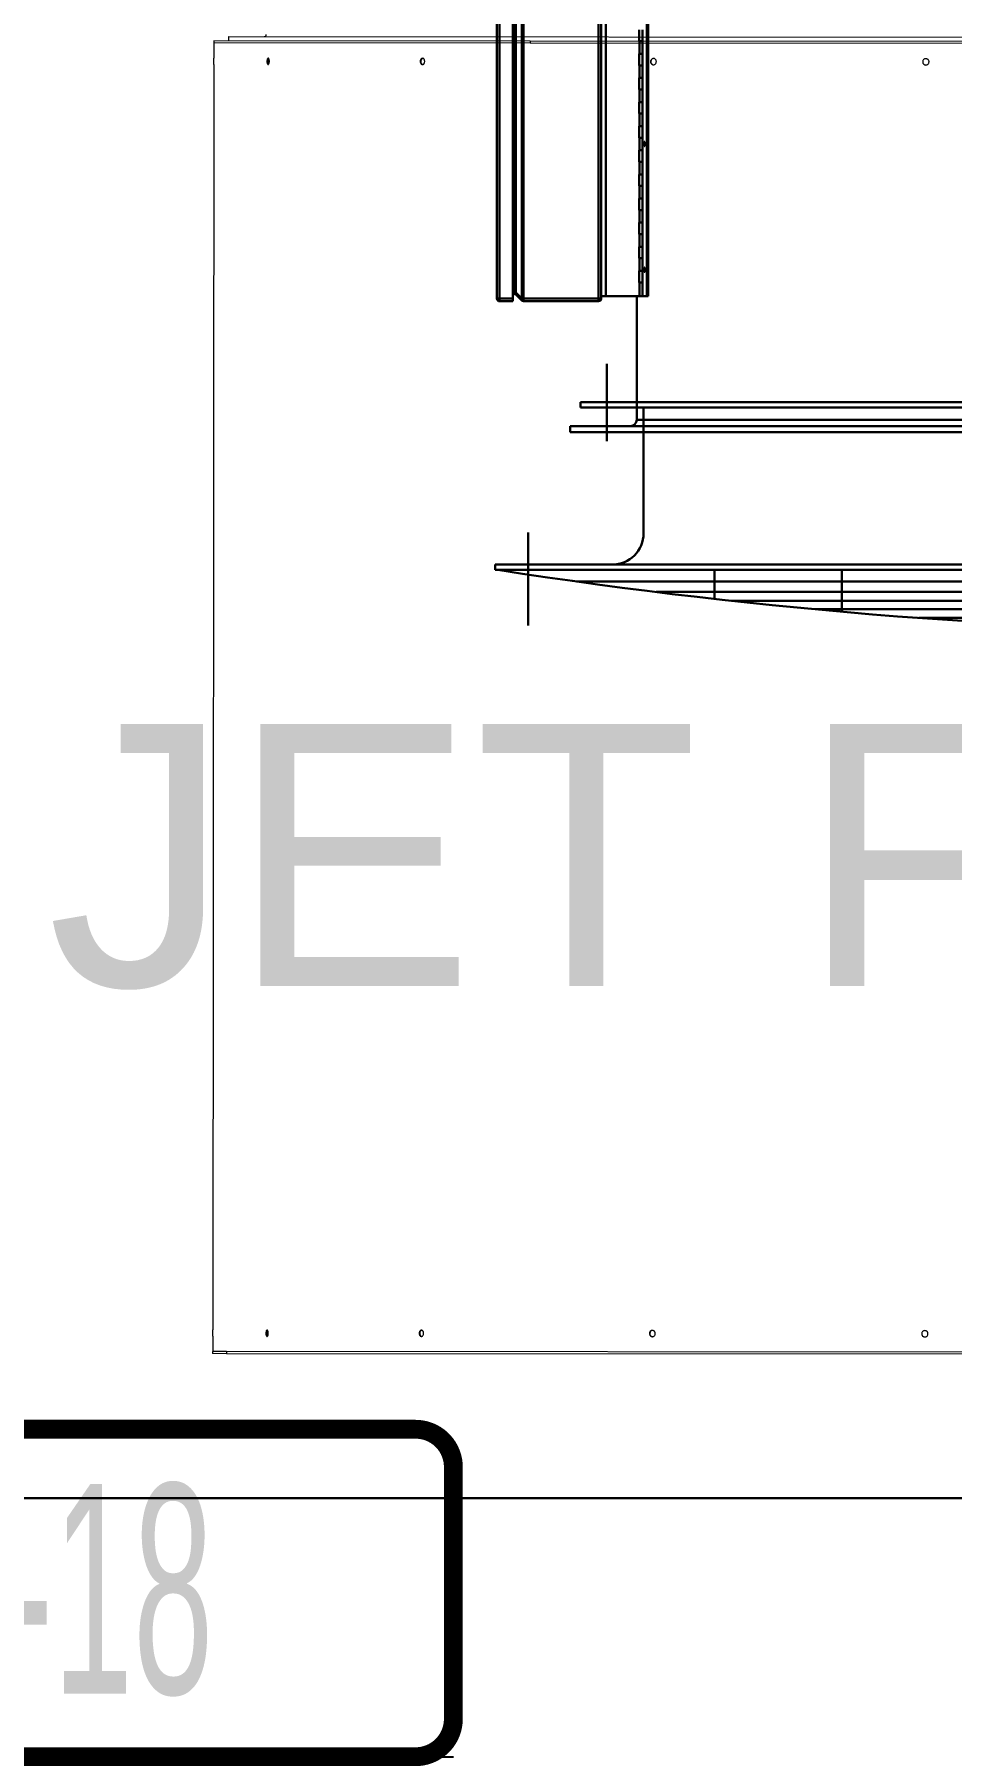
# Model space of a CAD drawing. Header units: millimetres. Extents: x -379292 to 1221486, y 92049 to 447512.
# Drawn here: x -155627 to -154753, y 209628 to 211272 of the extents above; entities that cross this region are included whole.
import ezdxf
from ezdxf.enums import TextEntityAlignment as Align

# ---------------------------------------------------------------- set-up
doc = ezdxf.new("R2010")
doc.units = ezdxf.units.MM
for name, color, linetype in [('-M-MAHAL-DEBILER', 7, 'Continuous'), ('-M-MAHAL-ETIKET-NOT', 7, 'Continuous'), ('-M-MAHAL-ETIKET-NOTM', 7, 'Continuous'), ('-M-MAHAL-ETK-', 7, 'Continuous'), ('-M-MAHAL-HAVA-DEGISIM', 7, 'Continuous'), ('-M-MAHAL-NO', 7, 'Continuous'), ('-M-MAHAL-NOM', 7, 'Continuous'), ('05_MATERIAL TEXT', 112, 'Continuous'), ('05_ROOM M2', 161, 'Continuous'), ('05_ROOM NAME', 153, 'Continuous'), ('05_ROOM NUMBER', 152, 'Continuous')]:
    doc.layers.add(name, color=color, linetype=linetype)
for name, color, linetype, lineweight in [('-M-YNGN-ZON4', 3, 'SP', 30), ('_Systemair Ventilation Equipments', 7, 'Continuous', 30), ('Aironn-DEF', 7, 'Continuous', 0)]:
    doc.layers.add(name, color=color, linetype=linetype, lineweight=lineweight)
doc.styles.add('-M-ISSO-TEXT-TTF', font='ARIALN.TTF')
doc.styles.add('-M-MHLETK-NOT', font='romans.shx', dxfattribs={"width": 0.7})
doc.styles.add('-M-MHLETK-TEXT', font='ARIALN.TTF', dxfattribs={"width": 0.7})
doc.styles.add('CIZGI', font='tahoma.ttf', dxfattribs={"width": 0.8, "oblique": 20})
doc.styles.add('DIM', font='arial.ttf')
doc.styles.add('YAZI-2', font='arial.ttf', dxfattribs={"height": 2})
doc.styles.add('YAZI-3', font='arial.ttf', dxfattribs={"height": 3})
doc.linetypes.add('SP', pattern='A,2,-0.1,["SP",CIZGI,S=0.14,R=0.2,X=0,Y=-0.07],-0.255', length=2.355)

# ---------------------------------------------------------------- blocks, each defined once
blk = doc.blocks.new('AXC 1250')
at = {"layer": '_Systemair Ventilation Equipments', "color": 8, "linetype": 'Continuous'}
for p, q in [((12474.24, 3756.46), (12504.24, 3756.46)), ((12474.49, 3756.71), (12503.99, 3756.71)), ((12503.99, 3755.21), (12503.99, 3756.71)), ((12504.24, 3755.21), (12504.24, 3756.46)), ((12504.24, 3754.17), (12474.24, 3754.17)), ((12503.99, 3755.21), (12474.49, 3755.21)), ((12503.98, 3754.35), (12474.49, 3754.35)), ((12475.19, 3755.08), (12503.28, 3755.08)), ((12475.19, 3754.9), (12503.28, 3754.9)), ((12503.28, 3754.9), (12503.28, 3755.21)), ((12503.28, 3755.08), (12503.29, 3755.08)), ((12503.28, 3754.9), (12503.3, 3754.9)), ((12503.29, 3755.08), (12503.3, 3755.08)), ((12503.3, 3755.08), (12503.31, 3755.08)), ((12503.3, 3754.9), (12503.32, 3754.9)), ((12503.31, 3755.08), (12503.32, 3755.08)), ((12503.32, 3755.08), (12503.34, 3755.09)), ((12503.32, 3754.9), (12503.35, 3754.9)), ((12503.34, 3755.09), (12503.35, 3755.09)), ((12503.35, 3755.09), (12503.36, 3755.1)), ((12503.35, 3755.07), (12503.35, 3755.09)), ((12503.36, 3755.04), (12503.35, 3755.07)), ((12503.35, 3754.9), (12503.37, 3754.9)), ((12503.36, 3755.1), (12503.38, 3755.11)), ((12503.37, 3755.02), (12503.36, 3755.04)), ((12503.38, 3755), (12503.37, 3755.02)), ((12503.37, 3754.9), (12503.39, 3754.91)), ((12503.38, 3755.11), (12503.4, 3755.12)), ((12503.39, 3754.97), (12503.38, 3755)), ((12503.39, 3754.95), (12503.39, 3754.97)), ((12503.4, 3754.93), (12503.39, 3754.95)), ((12503.39, 3754.91), (12503.41, 3754.91)), ((12503.4, 3755.12), (12503.41, 3755.12)), ((12503.41, 3754.91), (12503.4, 3754.93)), ((12503.41, 3755.12), (12503.42, 3755.12)), ((12503.43, 3754.92), (12503.41, 3754.91)), ((12503.41, 3754.91), (12503.98, 3754.35)), ((12503.42, 3755.12), (12503.44, 3755.13)), ((12503.45, 3754.92), (12503.43, 3754.92)), ((12503.44, 3755.13), (12503.45, 3755.13)), ((12503.45, 3755.13), (12503.46, 3755.13)), ((12503.47, 3754.92), (12503.45, 3754.92)), ((12503.46, 3755.13), (12503.47, 3755.13)), ((12503.47, 3755.13), (12503.48, 3755.13)), ((12503.48, 3754.92), (12503.47, 3754.92)), ((12503.48, 3755.13), (12503.49, 3755.12)), ((12503.5, 3754.92), (12503.48, 3754.92)), ((12503.49, 3755.12), (12503.5, 3755.12)), ((12503.5, 3755.12), (12503.51, 3755.12)), ((12503.51, 3754.92), (12503.5, 3754.92)), ((12503.51, 3755.12), (12503.52, 3755.11)), ((12503.53, 3754.92), (12503.51, 3754.92)), ((12503.52, 3755.11), (12503.52, 3755.1)), ((12503.52, 3755.1), (12503.53, 3755.09)), ((12503.53, 3755.09), (12503.54, 3755.08)), ((12503.53, 3755.07), (12503.53, 3755.09)), ((12503.53, 3755.04), (12503.53, 3755.07)), ((12503.53, 3755.02), (12503.53, 3755.04)), ((12503.54, 3755), (12503.53, 3755.02)), ((12503.54, 3754.92), (12503.53, 3754.92)), ((12503.54, 3755.21), (12503.54, 3755.08)), ((12503.55, 3754.97), (12503.54, 3755)), ((12503.55, 3754.92), (12503.54, 3754.92)), ((12503.56, 3754.95), (12503.55, 3754.97)), ((12503.56, 3754.92), (12503.55, 3754.92)), ((12503.58, 3754.93), (12503.56, 3754.95)), ((12503.57, 3754.92), (12503.56, 3754.92)), ((12503.58, 3754.92), (12503.57, 3754.92)), ((12503.57, 3754.92), (12503.57, 3754.92)), ((12503.59, 3754.91), (12503.58, 3754.93)), ((12503.59, 3754.92), (12503.58, 3754.92)), ((12503.59, 3754.91), (12503.59, 3754.92)), ((12503.59, 3754.92), (12503.59, 3754.92)), ((12503.59, 3754.91), (12504.16, 3754.35)), ((12503.98, 3746.77), (12503.98, 3754.35)), ((12503.98, 3754.35), (12504, 3754.35)), ((12503.99, 3755.21), (12504.24, 3755.21)), ((12504, 3754.35), (12504.02, 3754.36)), ((12504.02, 3754.36), (12504.04, 3754.37)), ((12504.04, 3754.37), (12504.05, 3754.37)), ((12504.05, 3754.37), (12504.07, 3754.37)), ((12504.07, 3754.37), (12504.09, 3754.37)), ((12504.09, 3754.37), (12504.1, 3754.37)), ((12504.1, 3754.37), (12504.11, 3754.37)), ((12504.11, 3754.37), (12504.13, 3754.37)), ((12504.13, 3754.37), (12504.14, 3754.36)), ((12504.14, 3754.36), (12504.15, 3754.35)), ((12504.15, 3754.35), (12504.16, 3754.35)), ((12504.24, 3754.17), (12504.24, 3747.02)), ((12516.14, 3610.73), (12516.14, 3749.73)), ((12516.74, 3749.73), (12516.14, 3749.73)), ((12516.74, 3749.73), (12516.74, 3610.73)), ((12474.24, 3747.02), (12504.24, 3747.02)), ((12503.98, 3746.77), (12474.49, 3746.77)), ((12503.74, 3746.32), (12474.74, 3746.32)), ((12503.74, 3742.42), (12503.74, 3746.77)), ((12503.74, 3742.42), (12474.74, 3742.42)), ((12503.74, 3742.28), (12474.74, 3742.28)), ((12478.34, 3743.16), (12479.44, 3743.16)), ((12479.44, 3742.83), (12478.34, 3742.83)), ((12479.44, 3742.83), (12479.44, 3743.16)), ((12479.44, 3743.13), (12480.64, 3743.13)), ((12479.44, 3742.84), (12480.64, 3742.84)), ((12480.64, 3742.83), (12480.64, 3743.16)), ((12480.64, 3743.16), (12481.74, 3743.16)), ((12481.74, 3742.83), (12480.64, 3742.83)), ((12481.74, 3742.83), (12481.74, 3743.16)), ((12481.74, 3743.13), (12482.94, 3743.13)), ((12481.74, 3742.84), (12482.94, 3742.84)), ((12482.94, 3742.83), (12482.94, 3743.16)), ((12482.94, 3743.16), (12484.04, 3743.16)), ((12484.04, 3742.83), (12482.94, 3742.83)), ((12484.04, 3742.83), (12484.04, 3743.16)), ((12484.04, 3743.13), (12485.24, 3743.13)), ((12484.04, 3742.84), (12485.24, 3742.84)), ((12485.24, 3742.83), (12485.24, 3743.16)), ((12485.24, 3743.16), (12486.34, 3743.16)), ((12486.34, 3742.83), (12485.24, 3742.83)), ((12486.34, 3742.83), (12486.34, 3743.16)), ((12486.34, 3743.13), (12487.54, 3743.13)), ((12486.34, 3742.84), (12487.54, 3742.84)), ((12487.54, 3742.83), (12487.54, 3743.16)), ((12487.54, 3743.16), (12488.64, 3743.16)), ((12488.64, 3742.83), (12487.54, 3742.83)), ((12488.64, 3742.83), (12488.64, 3743.16)), ((12488.64, 3743.13), (12489.84, 3743.13)), ((12488.64, 3742.84), (12489.84, 3742.84)), ((12489.03, 3742.65), (12489.03, 3742.66)), ((12489.03, 3742.66), (12489.04, 3742.66)), ((12489.03, 3742.64), (12489.03, 3742.65)), ((12489.03, 3742.65), (12489.03, 3742.65)), ((12489.04, 3742.63), (12489.03, 3742.64)), ((12489.03, 3742.64), (12489.03, 3742.64)), ((12489.04, 3742.66), (12489.04, 3742.67)), ((12489.04, 3742.67), (12489.05, 3742.67)), ((12489.05, 3742.62), (12489.04, 3742.63)), ((12489.04, 3742.63), (12489.04, 3742.63)), ((12489.05, 3742.67), (12489.07, 3742.67)), ((12489.07, 3742.62), (12489.05, 3742.62)), ((12489.07, 3742.67), (12489.08, 3742.68)), ((12489.08, 3742.62), (12489.07, 3742.62)), ((12489.08, 3742.68), (12489.09, 3742.68)), ((12489.09, 3742.61), (12489.08, 3742.62)), ((12489.09, 3742.68), (12489.11, 3742.69)), ((12489.11, 3742.61), (12489.09, 3742.61)), ((12489.11, 3742.69), (12489.13, 3742.69)), ((12489.13, 3742.61), (12489.11, 3742.61)), ((12489.13, 3742.69), (12489.15, 3742.69)), ((12489.15, 3742.6), (12489.13, 3742.61)), ((12489.15, 3742.69), (12489.17, 3742.69)), ((12489.17, 3742.6), (12489.15, 3742.6)), ((12489.17, 3742.69), (12489.19, 3742.69)), ((12489.19, 3742.6), (12489.17, 3742.6)), ((12489.19, 3742.69), (12489.21, 3742.69)), ((12489.21, 3742.6), (12489.19, 3742.6)), ((12489.21, 3742.69), (12489.24, 3742.69)), ((12489.24, 3742.6), (12489.21, 3742.6)), ((12489.24, 3742.69), (12489.26, 3742.69)), ((12489.26, 3742.6), (12489.24, 3742.6)), ((12489.26, 3742.69), (12489.28, 3742.69)), ((12489.28, 3742.6), (12489.26, 3742.6)), ((12489.28, 3742.69), (12489.3, 3742.69)), ((12489.3, 3742.6), (12489.28, 3742.6)), ((12489.3, 3742.69), (12489.32, 3742.69)), ((12489.32, 3742.6), (12489.3, 3742.6)), ((12489.32, 3742.69), (12489.34, 3742.69)), ((12489.34, 3742.61), (12489.32, 3742.6)), ((12489.34, 3742.69), (12489.36, 3742.69)), ((12489.36, 3742.61), (12489.34, 3742.61)), ((12489.36, 3742.69), (12489.38, 3742.68)), ((12489.38, 3742.61), (12489.36, 3742.61)), ((12489.38, 3742.68), (12489.39, 3742.68)), ((12489.39, 3742.62), (12489.38, 3742.61)), ((12489.39, 3742.68), (12489.41, 3742.67)), ((12489.41, 3742.62), (12489.39, 3742.62)), ((12489.41, 3742.67), (12489.42, 3742.67)), ((12489.42, 3742.62), (12489.41, 3742.62)), ((12489.42, 3742.67), (12489.43, 3742.67)), ((12489.43, 3742.63), (12489.42, 3742.62)), ((12489.43, 3742.67), (12489.44, 3742.66)), ((12489.44, 3742.63), (12489.43, 3742.63)), ((12489.44, 3742.66), (12489.44, 3742.66)), ((12489.44, 3742.66), (12489.44, 3742.65)), ((12489.44, 3742.65), (12489.45, 3742.65)), ((12489.45, 3742.65), (12489.44, 3742.64)), ((12489.44, 3742.64), (12489.44, 3742.64)), ((12489.44, 3742.64), (12489.44, 3742.63)), ((12489.84, 3742.83), (12489.84, 3743.16)), ((12489.84, 3743.16), (12490.94, 3743.16)), ((12490.94, 3742.83), (12489.84, 3742.83)), ((12490.94, 3742.83), (12490.94, 3743.16)), ((12490.94, 3743.13), (12492.14, 3743.13)), ((12490.94, 3742.84), (12492.14, 3742.84)), ((12492.14, 3742.83), (12492.14, 3743.16)), ((12492.14, 3743.16), (12493.24, 3743.16)), ((12493.24, 3742.83), (12492.14, 3742.83)), ((12493.24, 3742.83), (12493.24, 3743.16)), ((12493.24, 3743.13), (12494.44, 3743.13)), ((12493.24, 3742.84), (12494.44, 3742.84)), ((12494.44, 3742.83), (12494.44, 3743.16)), ((12494.44, 3743.16), (12495.54, 3743.16)), ((12495.54, 3742.83), (12494.44, 3742.83)), ((12495.54, 3742.83), (12495.54, 3743.16)), ((12495.54, 3743.13), (12496.74, 3743.13)), ((12495.54, 3742.84), (12496.74, 3742.84)), ((12496.74, 3742.83), (12496.74, 3743.16)), ((12496.74, 3743.16), (12497.84, 3743.16)), ((12497.84, 3742.83), (12496.74, 3742.83)), ((12497.84, 3742.83), (12497.84, 3743.16)), ((12497.84, 3743.13), (12499.04, 3743.13)), ((12497.84, 3742.84), (12499.04, 3742.84)), ((12499.04, 3742.83), (12499.04, 3743.16)), ((12499.04, 3743.16), (12500.14, 3743.16)), ((12500.14, 3742.83), (12499.04, 3742.83)), ((12500.14, 3742.83), (12500.14, 3743.16)), ((12500.14, 3743.13), (12501.34, 3743.13)), ((12500.14, 3742.84), (12501.34, 3742.84)), ((12501.03, 3742.65), (12501.03, 3742.66)), ((12501.03, 3742.66), (12501.04, 3742.66)), ((12501.03, 3742.64), (12501.03, 3742.65)), ((12501.03, 3742.65), (12501.03, 3742.65)), ((12501.04, 3742.63), (12501.03, 3742.64)), ((12501.03, 3742.64), (12501.03, 3742.64)), ((12501.04, 3742.66), (12501.04, 3742.67)), ((12501.04, 3742.67), (12501.05, 3742.67)), ((12501.05, 3742.62), (12501.04, 3742.63)), ((12501.04, 3742.63), (12501.04, 3742.63)), ((12501.05, 3742.67), (12501.07, 3742.67)), ((12501.07, 3742.62), (12501.05, 3742.62)), ((12501.07, 3742.67), (12501.08, 3742.68)), ((12501.08, 3742.62), (12501.07, 3742.62)), ((12501.08, 3742.68), (12501.09, 3742.68)), ((12501.09, 3742.61), (12501.08, 3742.62)), ((12501.09, 3742.68), (12501.11, 3742.69)), ((12501.11, 3742.61), (12501.09, 3742.61)), ((12501.11, 3742.69), (12501.13, 3742.69)), ((12501.13, 3742.61), (12501.11, 3742.61)), ((12501.13, 3742.69), (12501.15, 3742.69)), ((12501.15, 3742.6), (12501.13, 3742.61)), ((12501.15, 3742.69), (12501.17, 3742.69)), ((12501.17, 3742.6), (12501.15, 3742.6)), ((12501.17, 3742.69), (12501.19, 3742.69)), ((12501.19, 3742.6), (12501.17, 3742.6)), ((12501.19, 3742.69), (12501.21, 3742.69)), ((12501.21, 3742.6), (12501.19, 3742.6)), ((12501.21, 3742.69), (12501.24, 3742.69)), ((12501.24, 3742.6), (12501.21, 3742.6)), ((12501.24, 3742.69), (12501.26, 3742.69)), ((12501.26, 3742.6), (12501.24, 3742.6)), ((12501.26, 3742.69), (12501.28, 3742.69)), ((12501.28, 3742.6), (12501.26, 3742.6)), ((12501.28, 3742.69), (12501.3, 3742.69)), ((12501.3, 3742.6), (12501.28, 3742.6)), ((12501.3, 3742.69), (12501.32, 3742.69)), ((12501.32, 3742.6), (12501.3, 3742.6)), ((12501.32, 3742.69), (12501.34, 3742.69)), ((12501.34, 3742.61), (12501.32, 3742.6)), ((12501.34, 3742.83), (12501.34, 3743.16)), ((12501.34, 3743.16), (12502.44, 3743.16)), ((12502.44, 3742.83), (12501.34, 3742.83)), ((12501.34, 3742.69), (12501.36, 3742.69)), ((12501.36, 3742.61), (12501.34, 3742.61)), ((12501.36, 3742.69), (12501.38, 3742.68)), ((12501.38, 3742.61), (12501.36, 3742.61)), ((12501.38, 3742.68), (12501.39, 3742.68)), ((12501.39, 3742.62), (12501.38, 3742.61)), ((12501.39, 3742.68), (12501.41, 3742.67)), ((12501.41, 3742.62), (12501.39, 3742.62)), ((12501.41, 3742.67), (12501.42, 3742.67)), ((12501.42, 3742.62), (12501.41, 3742.62)), ((12501.42, 3742.67), (12501.43, 3742.67)), ((12501.43, 3742.63), (12501.42, 3742.62)), ((12501.43, 3742.67), (12501.44, 3742.66)), ((12501.44, 3742.63), (12501.43, 3742.63)), ((12501.44, 3742.66), (12501.44, 3742.66)), ((12501.44, 3742.66), (12501.44, 3742.65)), ((12501.44, 3742.65), (12501.45, 3742.65)), ((12501.45, 3742.65), (12501.44, 3742.64)), ((12501.44, 3742.64), (12501.44, 3742.64)), ((12501.44, 3742.64), (12501.44, 3742.63)), ((12502.44, 3742.83), (12502.44, 3743.16)), ((12502.44, 3743.13), (12503.74, 3743.13)), ((12502.44, 3742.84), (12503.74, 3742.84)), ((12515.54, 3743.38), (12503.74, 3743.38)), ((12503.74, 3742.28), (12503.74, 3742.42)), ((12515.54, 3743.38), (12515.54, 3617.08))]:
    blk.add_line(p, q, dxfattribs=at)
for centre, radius, start, end in [((12503.99, 3756.46), 0.25, 0, 90), ((12503.79, 3755.08), 0.254, 180, 220.5), ((12503.98, 3754.17), 0.254, 0, 45), ((12503.98, 3747.02), 0.254, 270, 0), ((12515.54, 3743.98), 0.6, 270, 0)]:
    blk.add_arc(centre, radius, start, end, dxfattribs=at)
blk = doc.blocks.new('ESD 1250 Inlet Cone')
at = {"layer": '_Systemair Ventilation Equipments', "color": 8}
for p, q in [((12908.9, 3756.88), (12909.4, 3756.88)), ((12908.9, 3756.88), (12908.9, 3603.58)), ((12909.4, 3756.88), (12909.4, 3603.58)), ((12905.84, 3753.73), (12914.72, 3753.73)), ((12893.4, 3748.73), (12893.4, 3611.73)), ((12893.4, 3748.73), (12893.9, 3748.73)), ((12893.9, 3748.73), (12893.9, 3611.73)), ((12889.76, 3746.23), (12897.12, 3746.23)), ((12893.9, 3742.73), (12905.9, 3742.73))]:
    blk.add_line(p, q, dxfattribs=at)
blk.add_arc((12905.9, 3745.73), 3, 270, 0, dxfattribs=at)
blk = doc.blocks.new('SG 1250 Guard Grill')
at = {"layer": '_Systemair Ventilation Equipments', "color": 8}
for p, q in [((12999.31, 3756.64), (12999.31, 3603.82)), ((13000.42, 3749.14), (13000.42, 3611.33)), ((13001.42, 3741.53), (13001.42, 3618.94)), ((12999.31, 3735.98), (13002.08, 3735.98)), ((13002.26, 3734.34), (13002.26, 3626.12)), ((13003.07, 3726.38), (13003.07, 3634.09)), ((12999.31, 3723.83), (13003.3, 3723.83)), ((13003.89, 3716.48), (13003.89, 3643.99))]:
    blk.add_line(p, q, dxfattribs=at)
blk.add_arc((12508.11, 3680.23), 497.11, 351.1579, 8.8421, dxfattribs=at)
blk = doc.blocks.new('MAHAL')
at = {"layer": '05_MATERIAL TEXT', "style": 'DIM', "width": 0.8}
for tag, p in [('ZEMİN', (-0.891, -17.749)), ('DUVAR', (-0.891, -20.749)), ('TAVAN', (-0.891, -23.749)), ('SÜPÜRGELİK', (-0.891, -26.749))]:
    blk.add_attdef(tag, text='', height=2, dxfattribs=at).set_placement(p, align=Align.MIDDLE_LEFT)
at = {"layer": '05_ROOM M2', "style": 'YAZI-2'}
blk.add_attdef('MAHALM2', text='', height=2, dxfattribs=at).set_placement((-0.458, -13.249), align=Align.MIDDLE_CENTER)
at = {"layer": '05_ROOM NAME', "style": 'YAZI-3'}
for tag, p in [('INGMAHALADI', (-0.458, 0.751)), ('TURMAHALADI', (-0.458, -4.249))]:
    blk.add_attdef(tag, text='', height=3, dxfattribs=at).set_placement(p, align=Align.MIDDLE_CENTER)
at = {"layer": '05_ROOM NUMBER', "style": 'YAZI-2'}
blk.add_attdef('MAHALNO', text='', height=2, dxfattribs=at).set_placement((-0.458, -9.249), align=Align.MIDDLE_CENTER)
blk = doc.blocks.new('OtoParkBodrumKatMimari')
at = {"layer": '05_ROOM NUMBER'}
ref = blk.add_blockref('MAHAL', (92078, 110024.4), dxfattribs=dict(at, xscale=83.33333333333333, yscale=83.33333333333333, zscale=83.33333333333333))
ref.add_attrib('TURMAHALADI', 'JET FAN ODASI', dxfattribs={"layer": '05_ROOM NAME', "height": 250, "style": 'YAZI-3'}).set_placement((92039.8, 109670.3), align=Align.MIDDLE_CENTER)
at = {"layer": '_Systemair Ventilation Equipments', "xscale": -10, "yscale": 10, "zscale": 10, "rotation": 89.99999999999997}
for name, p in [('AXC 1250', (128735.8, 235240.9)), ('ESD 1250 Inlet Cone', (128735.8, 239036.3)), ('SG 1250 Guard Grill', (128735.8, 239935.4))]:
    blk.add_blockref(name, p, dxfattribs=at)
blk = doc.blocks.new('A$C69E781E7')
at = {"layer": '-M-YNGN-ZON4', "ltscale": 500}
blk.add_line((-4713.4, -3482.58), (-4988.4, -3482.58), dxfattribs=at)
blk = doc.blocks.new('M-MHLETK-YNG')
at = {"layer": '-M-MAHAL-ETK-', "color": 0}
blk.add_line((-2.078, 0), (2.078, 0), dxfattribs=at)
at = {"layer": '-M-MAHAL-ETK-', "color": 0, "const_width": 0.1}
blk.add_lwpolyline([(-1.878, 1.7351), (1.878, 1.7351, -0.414214), (2.078, 1.5351), (2.078, 0.2, -0.414214), (1.878, 0), (-1.878, 0, -0.414214), (-2.078, 0.2), (-2.078, 1.5351, -0.414214)], format="xyb", close=True, dxfattribs=at)
at = {"layer": '-M-MAHAL-DEBILER', "color": 4, "style": '-M-MHLETK-NOT', "width": 0.5, "flags": 8}
blk.add_attdef('DEBIS', text='', height=0.4, dxfattribs=at).set_placement((-2.1726, 2.1452), align=Align.MIDDLE_CENTER)
at = {"layer": '-M-MAHAL-DEBILER', "color": 191, "style": '-M-MHLETK-NOT', "width": 0.5, "flags": 8}
blk.add_attdef('DEBIR', text='', height=0.4, dxfattribs=at).set_placement((-1.6129, 2.1452), align=Align.MIDDLE_CENTER)
at = {"layer": '-M-MAHAL-DEBILER', "color": 31, "style": '-M-MHLETK-NOT', "width": 0.5, "flags": 8}
blk.add_attdef('DEBIF', text='', height=0.4, dxfattribs=at).set_placement((1.5853, 2.1452), align=Align.MIDDLE_CENTER)
at = {"layer": '-M-MAHAL-DEBILER', "color": 1, "style": '-M-MHLETK-NOT', "width": 0.5, "flags": 8}
blk.add_attdef('DEBIE', text='', height=0.4, dxfattribs=at).set_placement((2.3203, 2.1452), align=Align.MIDDLE_CENTER)
at = {"layer": '-M-MAHAL-ETIKET-NOT', "color": 3}
for tag, height, style, width, flags, p in [('ALAN', 0.04, '-M-MHLETK-NOT', 0.5, 9, (-2.5811, 1.5618)), ('KIS', 0.04, '-M-MHLETK-NOT', 0.5, 9, (-2.5899, 1.6159)), ('RH', 0.04, '-M-MHLETK-NOT', 0.5, 9, (-2.3903, 1.6159)), ('YUKSEKLIK', 0.04, '-M-MHLETK-NOT', 0.5, 9, (-2.3238, 1.5618)), ('YAZ', 0.04, '-M-MHLETK-NOT', 0.5, 9, (-2.1784, 1.6159)), ('MAH-ADI', 1.1111, '-M-ISSO-TEXT-TTF', 0.8, 8, (0, -0.9313))]:
    blk.add_attdef(tag, text='', height=height, dxfattribs=dict(at, style=style, width=width, flags=flags)).set_placement(p, align=Align.MIDDLE_CENTER)
at = {"layer": '-M-MAHAL-ETIKET-NOT', "color": 3, "style": '-M-MHLETK-NOT', "width": 0.5, "flags": 9}
for tag, p, height in [('KLKTR', (-2.6173, 1.4245), 0.04), ('HL', (-2.6156, 1.4929), 0.0286), ('HLA', (-2.5211, 1.4929), 0.0286), ('AHU', (-2.2252, 1.4389), 0.0286), ('SHG', (-2.2252, 1.4929), 0.0286), ('LHG', (-2.1325, 1.4929), 0.0286), ('HG', (-2.0393, 1.4929), 0.0286), ('HGA', (-1.9622, 1.4929), 0.0286), ('EF', (-1.9622, 1.4389), 0.0286), ('RDY-BOY1', (-2.6143, 1.3699), 0.0286), ('RDY-TIP1', (-2.4999, 1.3699), 0.0286), ('RDY-ADET1', (-2.3888, 1.3699), 0.0286), ('RDY-ISI1', (-2.2651, 1.3699), 0.0286), ('RDY-BNP1', (-2.1022, 1.3699), 0.0286), ('RDY-BNK1', (-1.9641, 1.3699), 0.0286), ('RDY-BOY2', (-2.6143, 1.3199), 0.0286), ('RDY-BOY3', (-2.6143, 1.2699), 0.0286), ('RDY-TIP2', (-2.4999, 1.3199), 0.0286), ('RDY-TIP3', (-2.4999, 1.2699), 0.0286), ('RDY-ADET2', (-2.3888, 1.3199), 0.0286), ('RDY-ADET3', (-2.3888, 1.2699), 0.0286), ('RDY-ISI2', (-2.2651, 1.3199), 0.0286), ('RDY-ISI3', (-2.2651, 1.2699), 0.0286), ('RDY-BNP2', (-2.1022, 1.3199), 0.0286), ('RDY-BNP3', (-2.1022, 1.2699), 0.0286), ('RDY-BNK2', (-1.9641, 1.3199), 0.0286), ('RDY-BNK3', (-1.9641, 1.2699), 0.0286), ('RDY-BOY4', (-2.6143, 1.2199), 0.0286), ('RDY-TIP4', (-2.4999, 1.2199), 0.0286), ('RDY-ADET4', (-2.3888, 1.2199), 0.0286), ('RDY-ISI4', (-2.2651, 1.2199), 0.0286), ('RDY-BNP4', (-2.1022, 1.2199), 0.0286), ('RDY-BNK4', (-1.9641, 1.2199), 0.0286), ('KON-BOY1', (-2.6143, 1.1399), 0.0286), ('KON-BOY2', (-2.6143, 1.0899), 0.0286), ('KON-TIP1', (-2.4999, 1.1399), 0.0286), ('KON-TIP2', (-2.4999, 1.0899), 0.0286), ('KON-ADET1', (-2.3888, 1.1399), 0.0286), ('KON-ADET2', (-2.3888, 1.0899), 0.0286), ('KON-ISI1', (-2.2651, 1.1399), 0.0286), ('KON-ISI2', (-2.2651, 1.0899), 0.0286), ('KON-BNP1', (-2.1022, 1.1399), 0.0286), ('KON-BNP2', (-2.1022, 1.0899), 0.0286), ('KON-BNK1', (-1.9641, 1.1399), 0.0286), ('KON-BNK2', (-1.9641, 1.0899), 0.0286), ('KON-BOY3', (-2.6143, 1.0399), 0.0286), ('KON-TIP3', (-2.4999, 1.0399), 0.0286), ('KON-ADET3', (-2.3888, 1.0399), 0.0286), ('KON-ISI3', (-2.2651, 1.0399), 0.0286), ('KON-BNP3', (-2.1022, 1.0399), 0.0286), ('KON-BNK3', (-1.9641, 1.0399), 0.0286), ('FCU-TIP1', (-2.6143, 0.9599), 0.0286), ('FCU-TIP2', (-2.6143, 0.9099), 0.0286), ('FCU-ADET1', (-2.524, 0.9599), 0.0286), ('FCU-ADET2', (-2.524, 0.9099), 0.0286), ('FCU-KAP1', (-2.3976, 0.9599), 0.0286), ('FCU-KAP2', (-2.3976, 0.9099), 0.0286), ('FCU-DUY1', (-2.2716, 0.9599), 0.0286), ('FCU-DUY2', (-2.2716, 0.9099), 0.0286), ('FCU-SOG1', (-2.1536, 0.9599), 0.0286), ('FCU-SOG2', (-2.1536, 0.9099), 0.0286), ('FCU-ISI1', (-2.0437, 0.9599), 0.0286), ('FCU-ISI2', (-2.0437, 0.9099), 0.0286), ('FCU-DEBI1', (-1.9503, 0.9599), 0.0286), ('FCU-DEBI2', (-1.9503, 0.9099), 0.0286), ('FCU-BNP1', (-1.8312, 0.9599), 0.0286), ('FCU-BNP2', (-1.8312, 0.9099), 0.0286), ('FCU-BNK1', (-1.6135, 0.9599), 0.0286), ('FCU-BNK2', (-1.6135, 0.9099), 0.0286), ('FCU-TIP3', (-2.6143, 0.8599), 0.0286), ('FCU-ADET3', (-2.524, 0.8599), 0.0286), ('FCU-KAP3', (-2.3976, 0.8599), 0.0286), ('FCU-DUY3', (-2.2716, 0.8599), 0.0286), ('FCU-SOG3', (-2.1536, 0.8599), 0.0286), ('FCU-ISI3', (-2.0437, 0.8599), 0.0286), ('FCU-DEBI3', (-1.9503, 0.8599), 0.0286), ('FCU-BNP3', (-1.8312, 0.8599), 0.0286), ('FCU-BNK3', (-1.6135, 0.8599), 0.0286), ('VRV-TIP1', (-2.6143, 0.7593), 0.0286), ('VRV-TIP2', (-2.6143, 0.7093), 0.0286), ('VRV-ADET1', (-2.524, 0.7593), 0.0286), ('VRV-ADET2', (-2.524, 0.7093), 0.0286), ('VRV-KAP1', (-2.3976, 0.7593), 0.0286), ('VRV-KAP2', (-2.3976, 0.7093), 0.0286), ('VRV-DUY1', (-2.2716, 0.7593), 0.0286), ('VRV-DUY2', (-2.2716, 0.7093), 0.0286), ('VRV-SOG1', (-2.1536, 0.7593), 0.0286), ('VRV-SOG2', (-2.1536, 0.7093), 0.0286), ('VRV-ISI1', (-2.0437, 0.7593), 0.0286), ('VRV-ISI2', (-2.0437, 0.7093), 0.0286), ('VRV-DEBI1', (-1.9503, 0.7593), 0.0286), ('VRV-DEBI2', (-1.9503, 0.7093), 0.0286), ('VRV-BNP1', (-1.8312, 0.7593), 0.0286), ('VRV-BNP2', (-1.8312, 0.7093), 0.0286), ('VRV-BNK1', (-1.6135, 0.7593), 0.0286), ('VRV-BNK2', (-1.6135, 0.7093), 0.0286)]:
    blk.add_attdef(tag, p, '', height=height, dxfattribs=at)
at = {"layer": '-M-MAHAL-ETIKET-NOTM', "color": 3, "style": '-M-ISSO-TEXT-TTF', "width": 0.8, "flags": 8}
blk.add_attdef('MAH-ADI2', text='', height=1.1111, dxfattribs=at).set_placement((0, -2.5489), align=Align.MIDDLE_CENTER)
at = {"layer": '-M-MAHAL-HAVA-DEGISIM', "style": '-M-MHLETK-NOT', "width": 0.5, "flags": 8}
for tag, p in [('HAVADEG', (0, 3.6111)), ('HAVA', (0, 2.3993))]:
    blk.add_attdef(tag, text='', height=0.6, dxfattribs=at).set_placement(p, align=Align.MIDDLE_CENTER)
at = {"layer": '-M-MAHAL-NO', "color": 7, "style": '-M-MHLETK-TEXT', "width": 0.6, "flags": 8}
blk.add_attdef('MAH-NO', text='', height=1.1111, dxfattribs=at).set_placement((0, 0.8891), align=Align.MIDDLE_CENTER)
at = {"layer": '-M-MAHAL-NOM', "color": 7, "style": '-M-MHLETK-TEXT', "width": 0.6, "flags": 8}
blk.add_attdef('MAH-NOM', text='', height=1.1111, dxfattribs=at).set_placement((0, 0.8891), align=Align.MIDDLE_CENTER)
blk = doc.blocks.new('AIRONN DEF-2')
at = {"layer": 'Aironn-DEF', "color": 7, "linetype": 'Continuous', "lineweight": 15}
for p, q in [((4109.18, 5579.62), (4109.18, 5579.22)), ((4109.18, 5579.62), (4242.19, 5579.51)), ((4107.77, 5579.22), (4107.77, 5579.02)), ((4137.96, 5579.19), (4107.77, 5579.22)), ((4137.95, 5578.99), (4107.77, 5579.02)), ((4107.79, 5579.02), (4107.79, 5577.57)), ((4137.96, 5579.19), (4137.95, 5578.99)), ((4232.15, 5578.92), (4137.95, 5578.99)), ((4232.15, 5579.12), (4137.96, 5579.19)), ((4107.79, 5576.97), (4107.69, 5456.26)), ((4107.79, 5577.57), (4107.79, 5577.57)), ((4107.79, 5576.97), (4107.79, 5576.97)), ((4107.69, 5456.26), (4107.69, 5456.26)), ((4107.69, 5455.66), (4107.69, 5454.21)), ((4107.69, 5455.66), (4107.69, 5455.66)), ((4107.67, 5454.21), (4107.67, 5454.01)), ((4108.98, 5454.2), (4107.67, 5454.21)), ((4108.98, 5454), (4107.67, 5454.01)), ((4108.98, 5454.2), (4108.98, 5454)), ((4188.83, 5454.14), (4108.98, 5454.2)), ((4188.83, 5453.94), (4108.98, 5454))]:
    blk.add_line(p, q, dxfattribs=at)
blk.add_arc((4112.58, 5579.82), 0.2, 269.9523, 359.9523, dxfattribs=at)
for points, knots in [([(4107.79, 5576.97), (4107.79, 5576.97), (4107.79, 5576.98), (4107.79, 5577.05), (4107.79, 5577.15), (4107.79, 5577.24), (4107.79, 5577.3), (4107.79, 5577.35), (4107.79, 5577.42), (4107.79, 5577.48), (4107.79, 5577.53), (4107.79, 5577.56), (4107.79, 5577.57), (4107.79, 5577.57)], [0, 0, 0, 0, 0.124744, 0.249487, 0.374231, 0.498975, 0.529735, 0.581799, 0.65511, 0.749586, 0.8251, 0.892079, 1, 1, 1, 1]), ([(4112.96, 5577.57), (4112.95, 5577.56), (4112.92, 5577.55), (4112.88, 5577.48), (4112.86, 5577.4), (4112.85, 5577.33), (4112.85, 5577.3), (4112.85, 5577.28), (4112.85, 5577.27), (4112.85, 5577.27), (4112.85, 5577.27), (4112.85, 5577.27), (4112.85, 5577.27), (4112.85, 5577.27), (4112.85, 5577.26), (4112.85, 5577.23), (4112.85, 5577.18), (4112.86, 5577.12), (4112.88, 5577.05), (4112.9, 5577.01), (4112.93, 5576.97), (4112.95, 5576.97), (4112.96, 5576.97)], [0, 0, 0, 0, 0.124746, 0.249492, 0.374238, 0.436913, 0.468289, 0.483981, 0.491828, 0.495752, 0.497713, 0.498694, 0.499185, 0.49943, 0.499508, 0.530298, 0.582378, 0.65569, 0.750104, 0.82543, 0.89226, 1, 1, 1, 1]), ([(4113, 5577.55), (4112.98, 5577.53), (4112.96, 5577.5), (4112.94, 5577.42), (4112.92, 5577.34), (4112.92, 5577.29), (4112.92, 5577.27)], [0, 0, 0, 0, 0.275507, 0.551404, 0.827303, 1, 1, 1, 1]), ([(4112.92, 5577.27), (4112.92, 5577.23), (4112.92, 5577.16), (4112.94, 5577.07), (4112.97, 5577.01), (4112.99, 5576.99), (4113, 5576.98)], [0, 0, 0, 0, 0.26856, 0.537121, 0.805682, 1, 1, 1, 1]), ([(4112.96, 5576.97), (4112.98, 5576.97), (4113.01, 5576.98), (4113.04, 5577.05), (4113.07, 5577.15), (4113.08, 5577.24), (4113.08, 5577.3), (4113.07, 5577.35), (4113.06, 5577.41), (4113.05, 5577.48), (4113.02, 5577.52), (4113, 5577.56), (4112.97, 5577.56), (4112.96, 5577.57)], [0, 0, 0, 0, 0.124805, 0.249609, 0.374414, 0.499219, 0.52993, 0.581946, 0.655209, 0.749637, 0.825128, 0.892091, 1, 1, 1, 1]), ([(4127.68, 5577.55), (4127.65, 5577.55), (4127.59, 5577.54), (4127.52, 5577.47), (4127.48, 5577.39), (4127.47, 5577.32), (4127.47, 5577.29), (4127.47, 5577.27), (4127.47, 5577.26), (4127.47, 5577.26), (4127.47, 5577.25), (4127.47, 5577.25), (4127.47, 5577.25), (4127.47, 5577.25), (4127.47, 5577.24), (4127.47, 5577.22), (4127.47, 5577.17), (4127.49, 5577.1), (4127.52, 5577.04), (4127.56, 5577), (4127.61, 5576.96), (4127.65, 5576.96), (4127.68, 5576.95)], [0, 0, 0, 0, 0.124746, 0.249492, 0.374238, 0.436913, 0.468289, 0.483981, 0.491828, 0.495752, 0.497713, 0.498694, 0.499185, 0.49943, 0.499508, 0.530298, 0.582378, 0.65569, 0.750104, 0.82543, 0.89226, 1, 1, 1, 1]), ([(4127.73, 5577.55), (4127.73, 5577.55), (4127.71, 5577.56), (4127.66, 5577.54), (4127.6, 5577.49), (4127.55, 5577.41), (4127.53, 5577.33), (4127.52, 5577.27), (4127.52, 5577.25)], [0, 0, 0, 0, 0.00679, 0.221493, 0.436196, 0.650901, 0.865606, 1, 1, 1, 1]), ([(4127.52, 5577.25), (4127.52, 5577.22), (4127.53, 5577.15), (4127.57, 5577.06), (4127.62, 5576.99), (4127.68, 5576.96), (4127.72, 5576.96), (4127.73, 5576.96)], [0, 0, 0, 0, 0.214743, 0.429487, 0.644232, 0.858977, 1, 1, 1, 1]), ([(4127.68, 5576.95), (4127.7, 5576.96), (4127.76, 5576.97), (4127.83, 5577.04), (4127.88, 5577.13), (4127.89, 5577.22), (4127.89, 5577.29), (4127.88, 5577.34), (4127.86, 5577.4), (4127.83, 5577.46), (4127.79, 5577.51), (4127.74, 5577.54), (4127.7, 5577.55), (4127.68, 5577.55)], [0, 0, 0, 0, 0.1248046, 0.2496092, 0.374414, 0.499219, 0.5299298, 0.5819457, 0.6552088, 0.7496375, 0.8251282, 0.8920911, 1, 1, 1, 1]), ([(4149.7, 5577.53), (4149.67, 5577.53), (4149.59, 5577.52), (4149.5, 5577.45), (4149.45, 5577.37), (4149.43, 5577.3), (4149.43, 5577.27), (4149.42, 5577.25), (4149.42, 5577.24), (4149.42, 5577.24), (4149.42, 5577.24), (4149.42, 5577.24), (4149.42, 5577.24), (4149.42, 5577.23), (4149.42, 5577.23), (4149.43, 5577.2), (4149.43, 5577.15), (4149.46, 5577.09), (4149.5, 5577.02), (4149.55, 5576.98), (4149.62, 5576.94), (4149.67, 5576.94), (4149.7, 5576.93)], [0, 0, 0, 0, 0.124746, 0.249492, 0.374238, 0.436913, 0.468289, 0.483981, 0.491828, 0.495752, 0.497713, 0.498694, 0.499185, 0.49943, 0.499508, 0.530298, 0.582378, 0.65569, 0.750104, 0.82543, 0.89226, 1, 1, 1, 1]), ([(4149.73, 5577.53), (4149.73, 5577.53), (4149.7, 5577.54), (4149.64, 5577.52), (4149.55, 5577.47), (4149.49, 5577.39), (4149.46, 5577.31), (4149.46, 5577.26), (4149.46, 5577.23)], [0, 0, 0, 0, 0.00679, 0.221493, 0.436196, 0.650901, 0.865606, 1, 1, 1, 1]), ([(4149.46, 5577.23), (4149.46, 5577.2), (4149.46, 5577.13), (4149.51, 5577.04), (4149.58, 5576.98), (4149.66, 5576.94), (4149.71, 5576.94), (4149.73, 5576.94)], [0, 0, 0, 0, 0.214743, 0.429487, 0.644232, 0.858977, 1, 1, 1, 1]), ([(4149.7, 5576.93), (4149.74, 5576.94), (4149.81, 5576.95), (4149.9, 5577.02), (4149.96, 5577.12), (4149.98, 5577.2), (4149.98, 5577.27), (4149.97, 5577.32), (4149.95, 5577.38), (4149.9, 5577.44), (4149.85, 5577.49), (4149.78, 5577.53), (4149.73, 5577.53), (4149.7, 5577.53)], [0, 0, 0, 0, 0.1248046, 0.2496092, 0.374414, 0.499219, 0.5299298, 0.5819457, 0.6552088, 0.7496375, 0.8251282, 0.8920911, 1, 1, 1, 1]), ([(4175.68, 5577.51), (4175.64, 5577.51), (4175.56, 5577.5), (4175.46, 5577.43), (4175.41, 5577.35), (4175.39, 5577.28), (4175.38, 5577.25), (4175.38, 5577.23), (4175.38, 5577.22), (4175.38, 5577.22), (4175.38, 5577.22), (4175.38, 5577.21), (4175.38, 5577.21), (4175.38, 5577.21), (4175.38, 5577.2), (4175.38, 5577.18), (4175.39, 5577.13), (4175.42, 5577.06), (4175.46, 5577), (4175.52, 5576.96), (4175.59, 5576.92), (4175.65, 5576.92), (4175.68, 5576.91)], [0, 0, 0, 0, 0.124746, 0.249492, 0.374238, 0.436913, 0.468289, 0.483981, 0.491828, 0.495752, 0.497713, 0.498694, 0.499185, 0.49943, 0.499508, 0.530298, 0.582378, 0.65569, 0.750104, 0.82543, 0.89226, 1, 1, 1, 1]), ([(4175.68, 5576.91), (4175.72, 5576.92), (4175.8, 5576.93), (4175.9, 5577), (4175.97, 5577.09), (4175.98, 5577.18), (4175.98, 5577.25), (4175.97, 5577.3), (4175.95, 5577.36), (4175.9, 5577.42), (4175.84, 5577.47), (4175.77, 5577.5), (4175.72, 5577.51), (4175.68, 5577.51)], [0, 0, 0, 0, 0.124805, 0.249609, 0.374414, 0.499219, 0.52993, 0.581946, 0.655209, 0.749637, 0.825128, 0.892091, 1, 1, 1, 1]), ([(4107.69, 5455.66), (4107.69, 5455.66), (4107.69, 5455.67), (4107.69, 5455.74), (4107.69, 5455.84), (4107.69, 5455.93), (4107.69, 5455.99), (4107.69, 5456.04), (4107.69, 5456.1), (4107.69, 5456.17), (4107.69, 5456.21), (4107.69, 5456.25), (4107.69, 5456.25), (4107.69, 5456.26)], [0, 0, 0, 0, 0.124744, 0.249487, 0.374231, 0.498975, 0.529735, 0.581799, 0.65511, 0.749586, 0.8251, 0.892079, 1, 1, 1, 1]), ([(4112.86, 5456.25), (4112.85, 5456.25), (4112.82, 5456.24), (4112.78, 5456.17), (4112.76, 5456.09), (4112.75, 5456.02), (4112.75, 5455.99), (4112.75, 5455.97), (4112.75, 5455.96), (4112.75, 5455.96), (4112.75, 5455.95), (4112.75, 5455.95), (4112.75, 5455.95), (4112.75, 5455.95), (4112.75, 5455.94), (4112.75, 5455.92), (4112.75, 5455.87), (4112.76, 5455.8), (4112.78, 5455.74), (4112.8, 5455.69), (4112.83, 5455.66), (4112.85, 5455.65), (4112.86, 5455.65)], [0, 0, 0, 0, 0.124746, 0.249492, 0.374238, 0.436913, 0.468289, 0.483981, 0.491828, 0.495752, 0.497713, 0.498694, 0.499185, 0.49943, 0.499508, 0.530298, 0.582378, 0.65569, 0.750104, 0.82543, 0.89226, 1, 1, 1, 1]), ([(4112.86, 5455.65), (4112.87, 5455.66), (4112.9, 5455.66), (4112.94, 5455.73), (4112.97, 5455.83), (4112.98, 5455.92), (4112.97, 5455.99), (4112.97, 5456.04), (4112.96, 5456.1), (4112.94, 5456.16), (4112.92, 5456.21), (4112.89, 5456.24), (4112.87, 5456.25), (4112.86, 5456.25)], [0, 0, 0, 0, 0.124805, 0.249609, 0.374414, 0.499219, 0.52993, 0.581946, 0.655209, 0.749637, 0.825128, 0.892091, 1, 1, 1, 1]), ([(4112.89, 5456.23), (4112.88, 5456.22), (4112.86, 5456.19), (4112.83, 5456.11), (4112.82, 5456.03), (4112.82, 5455.97), (4112.82, 5455.95)], [0, 0, 0, 0, 0.275507, 0.551404, 0.827303, 1, 1, 1, 1]), ([(4112.82, 5455.95), (4112.82, 5455.92), (4112.82, 5455.85), (4112.84, 5455.76), (4112.87, 5455.7), (4112.89, 5455.68), (4112.9, 5455.67)], [0, 0, 0, 0, 0.26856, 0.537121, 0.805682, 1, 1, 1, 1]), ([(4127.58, 5456.24), (4127.55, 5456.23), (4127.49, 5456.23), (4127.42, 5456.16), (4127.38, 5456.07), (4127.37, 5456.01), (4127.37, 5455.97), (4127.36, 5455.96), (4127.36, 5455.95), (4127.36, 5455.94), (4127.36, 5455.94), (4127.36, 5455.94), (4127.36, 5455.94), (4127.36, 5455.94), (4127.36, 5455.93), (4127.37, 5455.9), (4127.37, 5455.86), (4127.39, 5455.79), (4127.42, 5455.73), (4127.46, 5455.68), (4127.51, 5455.65), (4127.55, 5455.64), (4127.58, 5455.64)], [0, 0, 0, 0, 0.124746, 0.249492, 0.374238, 0.436913, 0.468289, 0.483981, 0.491828, 0.495752, 0.497713, 0.498694, 0.499185, 0.49943, 0.499508, 0.530298, 0.582378, 0.65569, 0.750104, 0.82543, 0.89226, 1, 1, 1, 1]), ([(4127.63, 5456.24), (4127.63, 5456.24), (4127.61, 5456.24), (4127.56, 5456.22), (4127.5, 5456.18), (4127.45, 5456.1), (4127.42, 5456.02), (4127.42, 5455.96), (4127.42, 5455.94)], [0, 0, 0, 0, 0.0067901, 0.2214931, 0.436196, 0.6509009, 0.8656065, 1, 1, 1, 1]), ([(4127.42, 5455.94), (4127.42, 5455.91), (4127.43, 5455.84), (4127.46, 5455.75), (4127.52, 5455.68), (4127.58, 5455.64), (4127.62, 5455.64), (4127.63, 5455.64)], [0, 0, 0, 0, 0.214743, 0.429487, 0.644232, 0.858977, 1, 1, 1, 1]), ([(4127.58, 5455.64), (4127.6, 5455.64), (4127.66, 5455.65), (4127.73, 5455.72), (4127.78, 5455.82), (4127.79, 5455.91), (4127.79, 5455.97), (4127.78, 5456.02), (4127.76, 5456.09), (4127.73, 5456.15), (4127.69, 5456.2), (4127.64, 5456.23), (4127.6, 5456.24), (4127.58, 5456.24)], [0, 0, 0, 0, 0.124805, 0.249609, 0.374414, 0.499219, 0.52993, 0.581946, 0.655209, 0.749637, 0.825128, 0.892091, 1, 1, 1, 1]), ([(4149.6, 5456.22), (4149.56, 5456.22), (4149.49, 5456.21), (4149.4, 5456.14), (4149.35, 5456.06), (4149.33, 5455.99), (4149.33, 5455.96), (4149.32, 5455.94), (4149.32, 5455.93), (4149.32, 5455.93), (4149.32, 5455.92), (4149.32, 5455.92), (4149.32, 5455.92), (4149.32, 5455.92), (4149.32, 5455.91), (4149.32, 5455.89), (4149.33, 5455.84), (4149.36, 5455.77), (4149.4, 5455.71), (4149.45, 5455.66), (4149.52, 5455.63), (4149.57, 5455.62), (4149.6, 5455.62)], [0, 0, 0, 0, 0.124746, 0.249492, 0.374238, 0.436913, 0.468289, 0.483981, 0.491828, 0.495752, 0.497713, 0.498694, 0.499185, 0.49943, 0.499508, 0.530298, 0.582378, 0.65569, 0.750104, 0.82543, 0.89226, 1, 1, 1, 1]), ([(4149.63, 5456.22), (4149.63, 5456.22), (4149.6, 5456.23), (4149.53, 5456.21), (4149.45, 5456.16), (4149.39, 5456.08), (4149.36, 5456), (4149.36, 5455.94), (4149.35, 5455.92)], [0, 0, 0, 0, 0.00679, 0.221493, 0.436196, 0.650901, 0.865606, 1, 1, 1, 1]), ([(4149.35, 5455.92), (4149.36, 5455.89), (4149.36, 5455.82), (4149.41, 5455.73), (4149.48, 5455.66), (4149.56, 5455.62), (4149.61, 5455.62), (4149.63, 5455.62)], [0, 0, 0, 0, 0.214743, 0.429487, 0.644232, 0.858977, 1, 1, 1, 1]), ([(4149.6, 5455.62), (4149.64, 5455.63), (4149.71, 5455.63), (4149.8, 5455.7), (4149.86, 5455.8), (4149.88, 5455.89), (4149.88, 5455.96), (4149.87, 5456), (4149.85, 5456.07), (4149.8, 5456.13), (4149.75, 5456.18), (4149.68, 5456.21), (4149.63, 5456.22), (4149.6, 5456.22)], [0, 0, 0, 0, 0.124805, 0.249609, 0.374414, 0.499219, 0.52993, 0.581946, 0.655209, 0.749637, 0.825128, 0.892091, 1, 1, 1, 1]), ([(4175.58, 5456.2), (4175.54, 5456.19), (4175.46, 5456.19), (4175.36, 5456.12), (4175.31, 5456.03), (4175.29, 5455.97), (4175.28, 5455.93), (4175.28, 5455.92), (4175.28, 5455.91), (4175.28, 5455.9), (4175.28, 5455.9), (4175.28, 5455.9), (4175.28, 5455.9), (4175.28, 5455.9), (4175.28, 5455.89), (4175.28, 5455.86), (4175.29, 5455.82), (4175.32, 5455.75), (4175.36, 5455.69), (4175.42, 5455.64), (4175.49, 5455.61), (4175.55, 5455.6), (4175.58, 5455.6)], [0, 0, 0, 0, 0.124746, 0.249492, 0.374238, 0.436913, 0.468289, 0.483981, 0.491828, 0.495752, 0.497713, 0.498694, 0.499185, 0.49943, 0.499508, 0.530298, 0.582378, 0.65569, 0.750104, 0.82543, 0.89226, 1, 1, 1, 1]), ([(4175.58, 5455.6), (4175.62, 5455.6), (4175.7, 5455.61), (4175.8, 5455.68), (4175.86, 5455.78), (4175.88, 5455.87), (4175.88, 5455.93), (4175.87, 5455.98), (4175.84, 5456.05), (4175.8, 5456.11), (4175.74, 5456.16), (4175.67, 5456.19), (4175.61, 5456.2), (4175.58, 5456.2)], [0, 0, 0, 0, 0.124805, 0.249609, 0.374414, 0.499219, 0.52993, 0.581946, 0.655209, 0.749637, 0.825128, 0.892091, 1, 1, 1, 1])]:
    blk.add_open_spline(points, degree=3, knots=knots, dxfattribs=at)

msp = doc.modelspace()

# ---------------------------------------------------------------- block references
at = {"color": 8}
msp.add_blockref('OtoParkBodrumKatMimari', (-246354.8, 100818.8), dxfattribs=at)

# ---------------------------------------------------------------- next in the draw order: block references
at = {"layer": '-M-MAHAL-ETK-', "ltscale": 25}
ref = msp.add_blockref('M-MHLETK-YNG', (-155601.7, 209629.1), dxfattribs=dict(at, xscale=180, yscale=180, zscale=180))
ref.add_attrib('MAH-NO', 'B-18', dxfattribs={"layer": '-M-MAHAL-NO', "color": 7, "height": 200, "style": '-M-MHLETK-TEXT', "width": 0.6, "flags": 8}).set_placement((-155601.7, 209789.2), align=Align.MIDDLE_CENTER)
at = {"layer": '-M-YNGN-ZON4', "ltscale": 25, "xscale": 10, "yscale": 10, "zscale": 10}
msp.add_blockref('A$C69E781E7', (-107045.9, 244701.5), dxfattribs=at)
at = {"layer": 'Aironn-DEF', "color": 0, "xscale": 10, "yscale": 10, "zscale": 10}
msp.add_blockref('AIRONN DEF-2', (-196533.9, 155473.5), dxfattribs=at)

doc.saveas('drawing.dxf')
